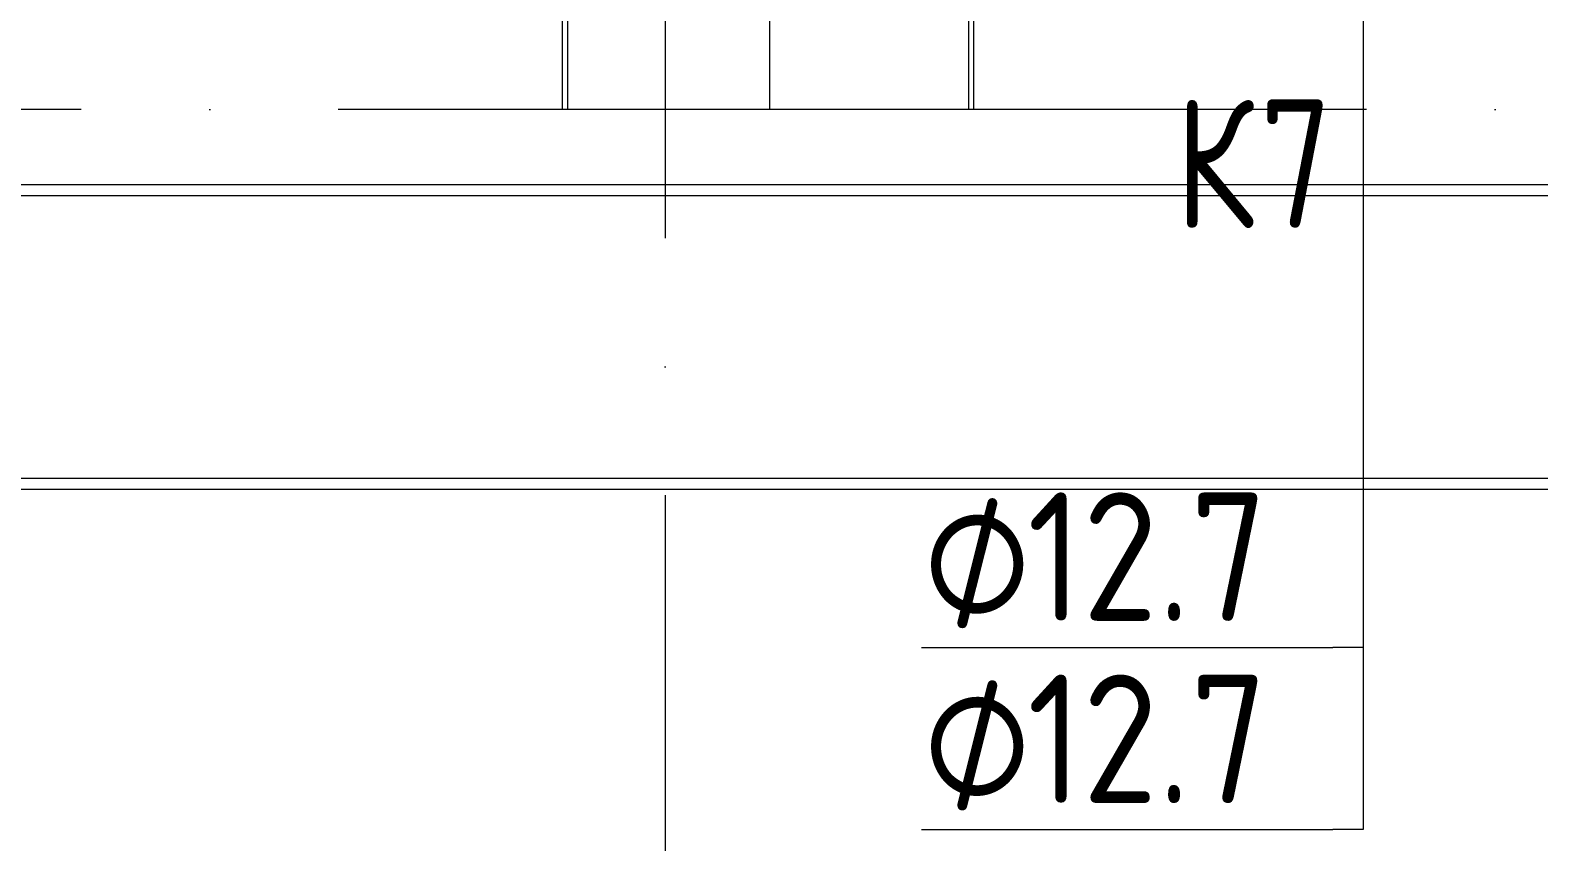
# Model space of a CAD drawing. Header units: millimetres. Extents: x -88595 to 880822, y -1054509 to -148035.
# Drawn here: x 550728 to 553663, y -248676 to -247097 of the extents above; entities that cross this region are included whole.
import ezdxf

# ---------------------------------------------------------------- set-up
doc = ezdxf.new("R2010")
doc.units = ezdxf.units.MM
doc.linetypes.add('ADSK_Линия сетки', pattern=[25, 20, -2.5, 0, -2.5])
for name, color, linetype, lineweight in [('Аннотация', 7, 'Continuous', 20), ('Марки', 7, 'Continuous', 20), ('Оборудование', 7, 'Continuous', 18), ('Ограждение', 7, 'Continuous', 9), ('Оси', 7, 'Continuous', 9)]:
    doc.layers.add(name, color=color, linetype=linetype, lineweight=lineweight)
doc.styles.add('$3$GOST 2.304 type A', font='GOST2304A.ttf', dxfattribs={"height": 250})
doc.styles.add('$3$GOST Common_3', font='GOST_Common.ttf', dxfattribs={"width": 0.9, "height": 250})
doc.styles.add('$7$GOST Common', font='GOST_Common.ttf', dxfattribs={"width": 0.9, "height": 250})

# ---------------------------------------------------------------- blocks, each defined once
blk = doc.blocks.new('$0$ADSK_M_Трубы - Диаметр_8-160846-В_Координация_кровля ОВ3')
at = {"layer": 'Марки'}
blk.add_line((0, 0), (8, 0), dxfattribs=at)
blk = doc.blocks.new('Кровля')
at = {"layer": 'Ограждение'}
h = blk.add_hatch(dxfattribs=at)
h.set_pattern_fill('FP_142', color=256, style=0, pattern_type=2)
h.set_pattern_definition([(0, (558846.5, 663825.2), (0, 600), []), (90, (558846.5, 663825.2), (-424.264, 3e-14), [])])
h.paths.add_polyline_path([(564030.5, 679185.5), (564040.5, 679185.5), (564040.5, 682195.5), (564030.5, 682195.5), (564030.5, 679207.4)])
h = blk.add_hatch(dxfattribs=at)
h.set_pattern_fill('FP_141', color=256, style=0, pattern_type=2)
h.set_pattern_definition([(0, (548566.5, 663825.2), (0, 600), []), (90, (548566.5, 663825.2), (-600, 4e-14), [])])
h.paths.add_polyline_path([(564198.8, 679185.5), (564820.5, 679185.5), (564820.5, 682195.5), (564040.5, 682195.5), (564040.5, 679185.5)])
h = blk.add_hatch(dxfattribs=at)
h.set_pattern_fill('FP_140', color=256, style=0, pattern_type=2)
h.set_pattern_definition([(0, (554150.5, 663825.2), (0, 600), []), (90, (554150.5, 663825.2), (-424.264, 3e-14), [])])
h.paths.add_polyline_path([(564830.5, 679185.5), (564830.5, 682195.5), (564820.5, 682195.5), (564820.5, 679185.5)])
for p, q in [((564030.5, 682195.5), (564030.5, 679185.5)), ((564040.5, 682195.5), (564040.5, 679185.5)), ((564820.5, 682195.5), (564820.5, 679185.5)), ((564830.5, 682195.5), (564830.5, 679185.5)), ((564040.5, 679185.5), (564030.5, 679185.5)), ((564820.5, 679185.5), (564040.5, 679185.5)), ((564830.5, 679185.5), (564820.5, 679185.5)), ((552426.3, 679039.7), (576176.3, 679039.7)), ((552447.5, 679018.5), (576197.5, 679018.5)), ((552997.5, 678468.5), (576747.5, 678468.5)), ((553018.7, 678447.2), (576768.7, 678447.2))]:
    blk.add_line(p, q, dxfattribs=at)
at = {"layer": 'Оси', "linetype": 'ADSK_Линия сетки', "ltscale": 100}
for p, q in [((564230.5, 695936.1), (564230.5, 631229.3)), ((580595.5, 679185.5), (508358.2, 679185.5))]:
    blk.add_line(p, q, dxfattribs=at)

msp = doc.modelspace()

# ---------------------------------------------------------------- linework, layer by layer
at = {"layer": 'Марки'}
for p, q in [((553321.2, -246125.9), (553321.2, -248297.8)), ((553321.2, -246170.3), (553321.2, -248652.3)), ((553321.2, -248297.8), (553262.3, -248297.8)), ((553321.2, -248652.3), (553262.3, -248652.3))]:
    msp.add_line(p, q, dxfattribs=at)

# ---------------------------------------------------------------- block references
at = {"layer": 'Марки', "xscale": 99.99999999999993, "yscale": 99.99999999999993, "zscale": 99.99999999999993}
for p in [(552462.3, -248297.8), (552462.3, -248652.3)]:
    msp.add_blockref('$0$ADSK_M_Трубы - Диаметр_8-160846-В_Координация_кровля ОВ3', p, dxfattribs=at)
at = {"layer": 'Оборудование', "color": 5, "true_color": 0x0000ff}
msp.add_blockref('Кровля', (-12267.3, -926437.4), dxfattribs=at)

# ---------------------------------------------------------------- texts
at = {"layer": 'Аннотация', "color": 5, "true_color": 0x0000ff, "char_height": 250, "width": 200.422, "attachment_point": 1, "style": '$3$GOST 2.304 type A'}
for s, insert in [('\\fGOST 2.304 type A|b0|i0|c204|p34|;К', (552954.7, -247231.6)), ('\\fGOST 2.304 type A|b0|i0|c204|p34|;7', (553120.1, -247231.6))]:
    msp.add_mtext(s, dxfattribs=dict(at, insert=insert))
at = {"layer": 'Марки', "lineweight": 9, "char_height": 250, "attachment_point": 1}
for s, insert, width, style in [('12.7', (552667.7, -247996.3), 606.076, '$7$GOST Common'), ('\\fGOST Common|b0|i0|c254|p34|;\\W.9;⌀', (552465.3, -247996.3), 245.316, '$3$GOST Common_3'), ('12.7', (552667.7, -248350.7), 606.076, '$7$GOST Common'), ('\\fGOST Common|b0|i0|c254|p34|;\\W.9;⌀', (552465.3, -248350.7), 245.316, '$3$GOST Common_3')]:
    msp.add_mtext(s, dxfattribs=dict(at, insert=insert, width=width, style=style))

doc.saveas('drawing.dxf')
